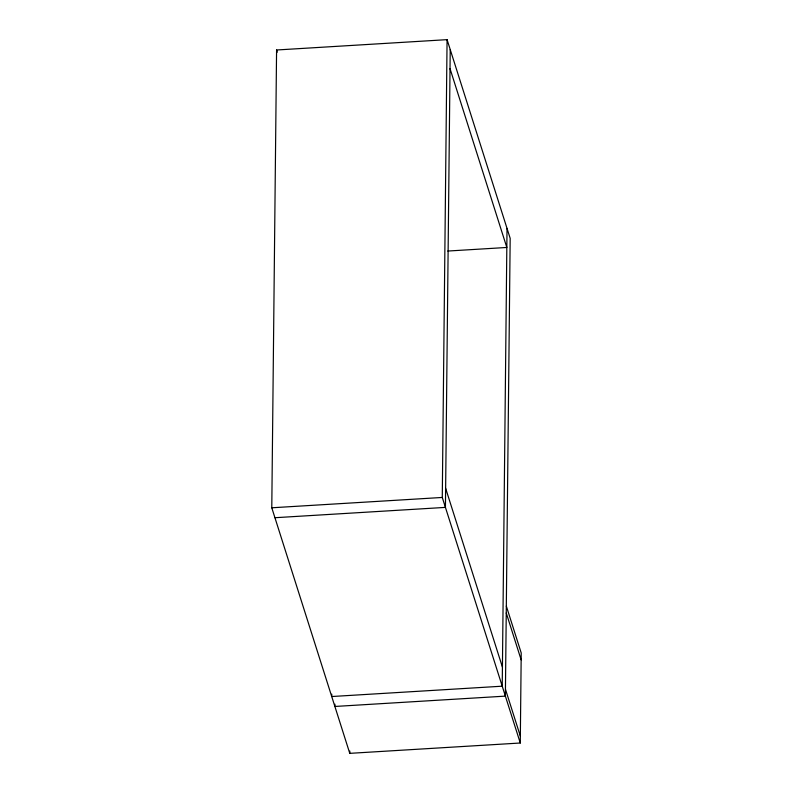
<?xml version="1.0" encoding="UTF-8"?>
<svg xmlns="http://www.w3.org/2000/svg" width="793" height="793" viewBox="0 0 793 793"><rect width="100%" height="100%" fill="white"/><g stroke="black" fill="none" stroke-linecap="round" stroke-linejoin="round"><path stroke-width="1.19" d="M506.33 606.09L521.219 652.976L520.277 743.011L349.772 753.35L271.781 507.788L276.579 49.989L447.074 39.65L510.177 238.326L505.379 696.125L334.884 706.464L334.904 704.174M331.752 694.143L331.732 696.532L502.227 686.193L507.024 228.394M349.772 753.35L349.802 751.06M520.277 743.011L442.276 497.459L447.074 39.65M450.226 49.582L445.438 507.391L274.933 517.72M447.807 251.044L506.826 247.466L450.027 68.654M271.781 507.788L442.276 497.459M506.251 612.959L521.15 659.845M445.636 488.31L502.425 667.121M505.458 689.266L520.347 736.152M276.579 49.989L277.272 52.189"/></g></svg>
